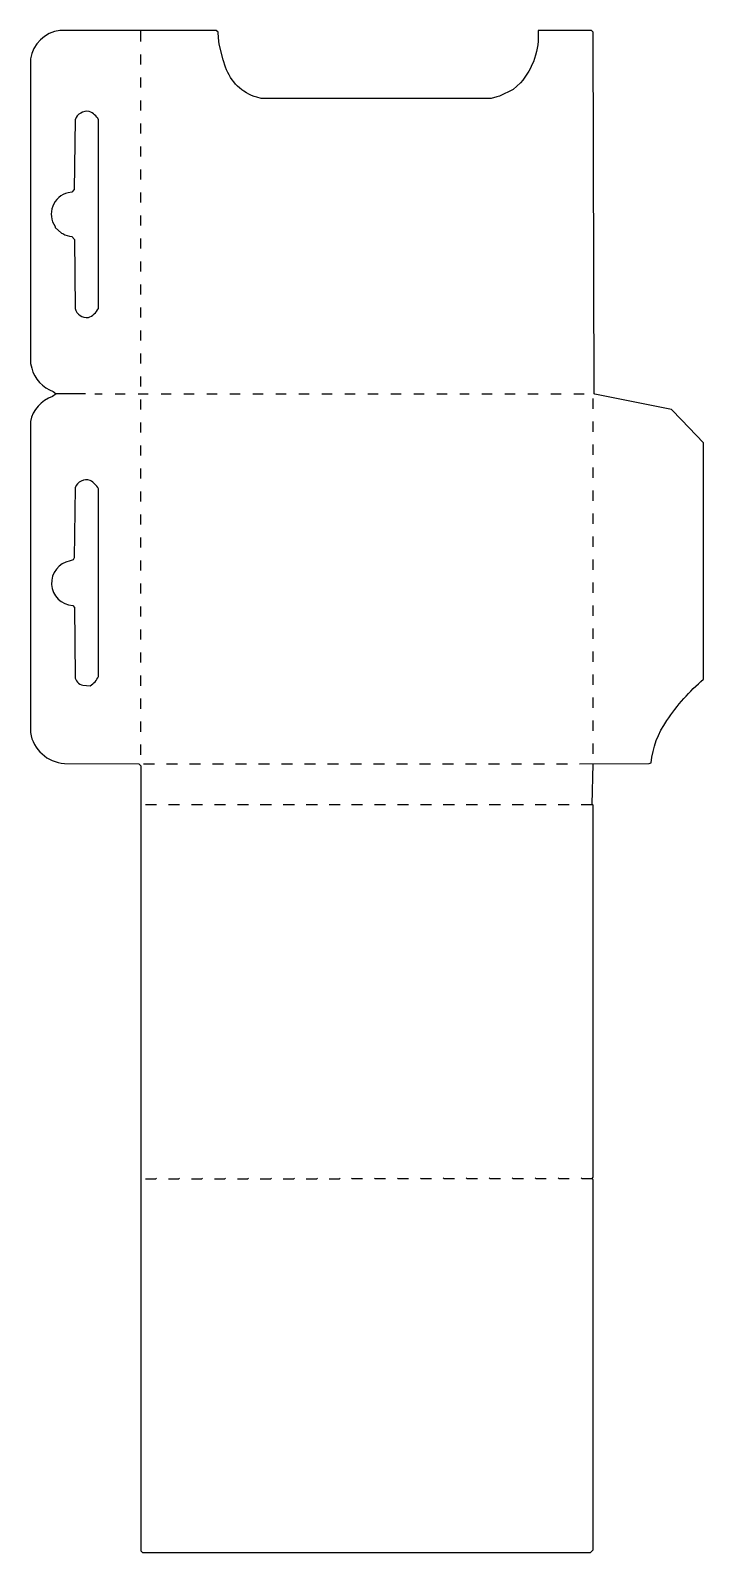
# Model space of a CAD drawing. Extents: x 39 to 771, y 85 to 1739.
import ezdxf

# ---------------------------------------------------------------- set-up
doc = ezdxf.new("R2010")
doc.units = 0
doc.layers.get('0').update_dxf_attribs({"linetype": 'CONTINUOUS'})

msp = doc.modelspace()

# ---------------------------------------------------------------- linework, layer by layer
at = {"color": 250, "linetype": 'CONTINUOUS'}
for points in [[(636, 942), (711.993592, 942.493423), (714.1, 943.3, -0.131009), (731, 989, -0.070443), (771, 1034), (771, 1291), (747, 1316), (736, 1327), (652.9, 1343.7), (651.999974, 1344.005089), (651, 1737), (649, 1739), (591, 1739, -0.199648), (572, 1682), (564, 1675), (549.1, 1667.7), (546.1, 1666.7), (540, 1665), (290, 1665), (285.076923, 1666.384615, -0.247314), (251.3, 1699.1), (248.647059, 1706.911765), (244.42, 1724.06), (243.42, 1731.06), (243, 1737), (241, 1739), (71, 1739, 0.331058), (39, 1708), (39, 1377), (40.384615, 1372.076923, 0.253145), (63.82, 1346.76), (67, 1344)], [(102, 1427, 0.186848), (113, 1437), (113, 1642, 0.180901), (103, 1651, 0.354174), (87.493423, 1641.993592), (86.506577, 1566.006408), (83.923077, 1563.384615), (80.076923, 1562.615385, 0.52291), (65.8, 1525.9), (66, 1525), (72.9, 1518.8), (74.1, 1518.2, 0.101028), (84, 1515), (87, 1512), (87.493336, 1437.006491, 0.364426), (102, 1427)], [(99, 1344), (67, 1344), (62.9, 1341.3, 0.260908), (39, 1314), (39, 976, 0.350948), (76.006022, 942.493829), (157, 942), (159, 940), (159, 87), (161, 85), (648, 85), (650, 87), (651, 88), (651, 490), (650, 491), (650.2, 491.9), (651, 493), (651, 897), (650, 898), (651, 942)], [(104, 1027, 0.162145), (113, 1037), (113, 1241, 0.139582), (104, 1250, 0.405078), (87.7, 1242.1), (86.506664, 1166.006491), (85.6, 1163.8), (82.076923, 1162.615385, 0.884891), (85, 1114), (87, 1112), (87.493336, 1037.006491, 0.320705), (96.04878, 1027.439024), (104, 1027)]]:
    msp.add_lwpolyline(points, format="xyb", dxfattribs=at)
for points in [[(159, 1727), (159, 1739)], [(159, 1702), (159, 1713)], [(159, 1677), (159, 1688)], [(159, 1652), (159, 1663)], [(159, 1627), (159, 1638)], [(159, 1602), (159, 1613)], [(159, 1577), (159, 1588)], [(159, 1552), (159, 1563)], [(159, 1527), (159, 1538)], [(159, 1502), (159, 1513)], [(159, 1477), (159, 1488)], [(159, 1452), (159, 1463)], [(159, 1427), (159, 1438)], [(159, 1402), (159, 1413)], [(159, 1377), (159, 1388)], [(159, 1352), (159, 1363)], [(109, 1344), (117, 1344)], [(131, 1344), (142, 1344)], [(156, 1344), (167, 1344)], [(181, 1344), (192, 1344)], [(206, 1344), (217, 1344)], [(231, 1344), (242, 1344)], [(256, 1344), (267, 1344)], [(281, 1344), (292, 1344)], [(306, 1344), (317, 1344)], [(331, 1344), (342, 1344)], [(356, 1344), (367, 1344)], [(381, 1344), (392, 1344)], [(406, 1344), (417, 1344)], [(431, 1344), (442, 1344)], [(456, 1344), (467, 1344)], [(481, 1344), (492, 1344)], [(506, 1344), (516, 1344)], [(530, 1344), (541, 1344)], [(555, 1344), (566, 1344)], [(580, 1344), (591, 1344)], [(605, 1344), (616, 1344)], [(630, 1344), (641, 1344)], [(159, 1327), (159, 1338)], [(651, 1328), (651, 1339)], [(159, 1302), (159, 1313)], [(651, 1303), (651, 1314)], [(159, 1277), (159, 1288)], [(651, 1278), (651, 1289)], [(159, 1252), (159, 1263)], [(651, 1253), (651, 1264)], [(159, 1227), (159, 1238)], [(651, 1228), (651, 1239)], [(159, 1202), (159, 1213)], [(651, 1203), (651, 1214)], [(159, 1177), (159, 1188)], [(651, 1178), (651, 1189)], [(159, 1152), (159, 1163)], [(651, 1153), (651, 1164)], [(159, 1127), (159, 1138)], [(651, 1128), (651, 1139)], [(159, 1102), (159, 1113)], [(651, 1103), (651, 1114)], [(159, 1077), (159, 1088)], [(651, 1078), (651, 1089)], [(159, 1052), (159, 1063)], [(651, 1053), (651, 1064)], [(159, 1027), (159, 1038)], [(651, 1028), (651, 1039)], [(159, 1002), (159, 1013)], [(651, 1003), (651, 1014)], [(159, 977), (159, 988)], [(651, 978), (651, 989)], [(159, 952), (159, 963)], [(651, 953), (651, 964)], [(162, 942), (174, 942)], [(187, 942), (199, 942)], [(212, 942), (224, 942)], [(237, 942), (249, 942)], [(262, 942), (274, 942)], [(287, 942), (299, 942)], [(312, 942), (324, 942)], [(337, 942), (349, 942)], [(362, 942), (374, 942)], [(387, 942), (399, 942)], [(412, 942), (424, 942)], [(437, 942), (449, 942)], [(462, 942), (474, 942)], [(487, 942), (499, 942)], [(512, 942), (524, 942)], [(537, 942), (549, 942)], [(562, 942), (573, 942)], [(586, 942), (598, 942)], [(611, 942), (623, 942)], [(164, 898), (176, 898)], [(189, 898), (201, 898)], [(214, 898), (226, 898)], [(239, 898), (251, 898)], [(264, 898), (276, 898)], [(289, 898), (301, 898)], [(314, 898), (326, 898)], [(339, 898), (351, 898)], [(364, 898), (376, 898)], [(388, 898), (400, 898)], [(413, 898), (425, 898)], [(438, 898), (450, 898)], [(463, 898), (475, 898)], [(488, 898), (500, 898)], [(513, 898), (525, 898)], [(538, 898), (550, 898)], [(563, 898), (575, 898)], [(588, 898), (600, 898)], [(613, 898), (625, 898)], [(638, 898), (650, 898)]]:
    msp.add_lwpolyline(points, dxfattribs=at)
at = {"color": 252, "linetype": 'CONTINUOUS'}
for points in [[(164, 491), (175, 491), (176, 492)], [(189, 491), (200, 491), (201, 492)], [(214, 491), (225, 491), (226, 492)], [(239, 491), (250, 491), (251, 492)], [(264, 491), (275, 491), (276, 492)], [(289, 491), (300, 491), (301, 492)], [(314, 491), (325, 491), (326, 492)], [(339, 491), (350, 491), (351, 492)], [(364, 491), (375, 491), (376, 492)], [(400, 491), (389, 491), (388, 492)], [(425, 491), (414, 491), (413, 492)], [(450, 491), (439, 491), (438, 492)], [(475, 491), (464, 491), (463, 492)], [(500, 491), (489, 491), (488, 492)], [(525, 491), (514, 491), (513, 492)], [(550, 491), (539, 491), (538, 492)], [(575, 491), (564, 491), (563, 492)], [(600, 491), (589, 491), (588, 492)], [(625, 491), (614, 491), (613, 492)]]:
    msp.add_lwpolyline(points, dxfattribs=at)
at = {"color": 251, "linetype": 'CONTINUOUS'}
msp.add_lwpolyline([(650, 491), (639, 491), (638, 492)], dxfattribs=at)

doc.saveas('drawing.dxf')
